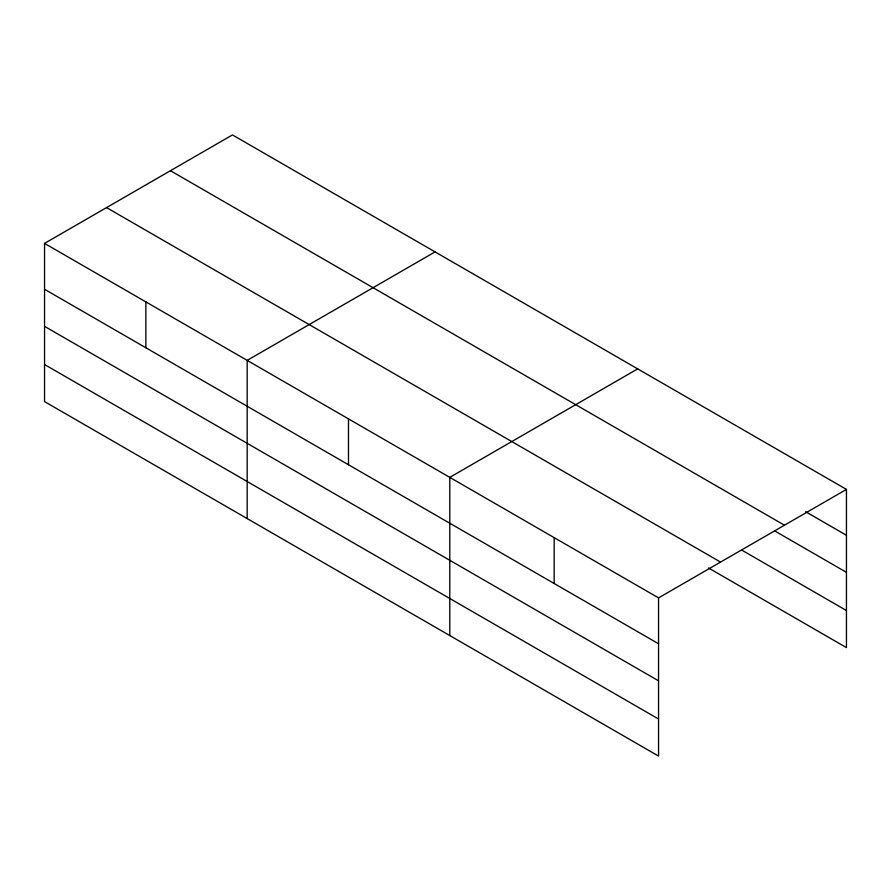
<?xml version="1.0" encoding="UTF-8"?>
<svg xmlns="http://www.w3.org/2000/svg" width="891" height="891" viewBox="0 0 891 891"><rect width="100%" height="100%" fill="white"/><g stroke="black" fill="none" stroke-linecap="round" stroke-linejoin="round"><path stroke-width="1.34" d="M44.55 243.399L658.549 597.894L658.549 756.08L44.55 401.596L44.55 243.399L232.451 134.92L846.45 489.404L846.45 647.601L708.479 567.946M435.075 251.897L247.175 360.387L247.175 518.573M637.689 368.874L449.788 477.364L449.788 635.561M658.549 597.894L846.45 489.404M805.653 511.724L846.45 535.279M170.448 170.716L784.448 525.2M774.468 530.78L846.45 572.345M742.069 550.27L846.45 610.535M106.552 207.603L720.552 562.087M44.55 289.274L658.549 643.759M44.55 326.34L658.549 680.824M44.55 364.53L658.549 719.015M554.169 537.629L554.169 583.505M348.481 418.87L348.481 464.746M145.857 301.893L145.857 347.768"/></g></svg>
